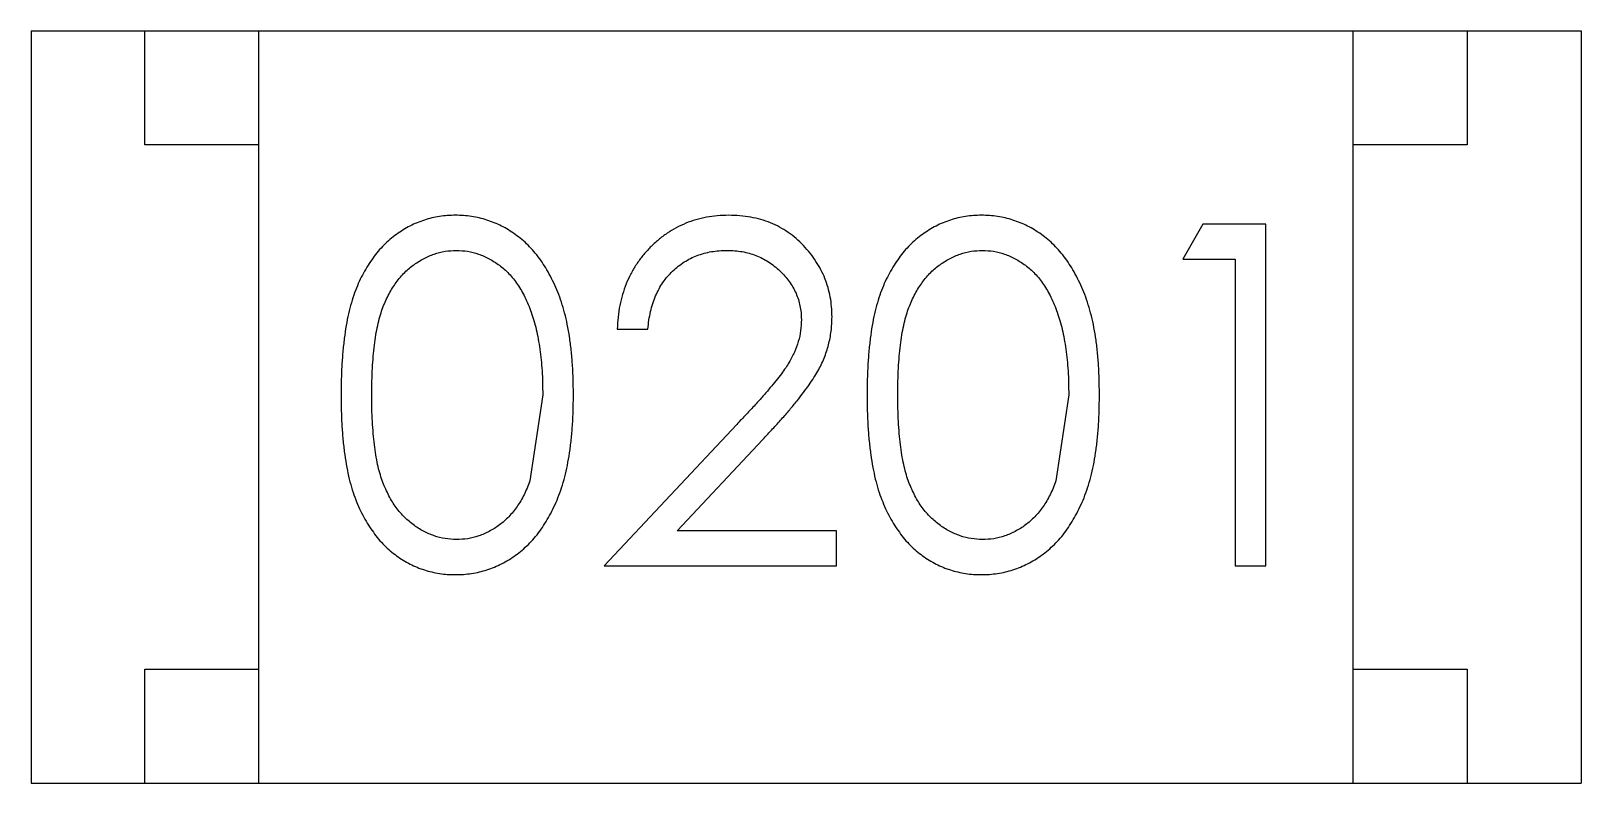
# Model space of a CAD drawing. Header units: inches. Extents: x -190 to 160, y -110 to 38.
# Drawn here: x 47.937 to 48.617, y -52.524 to -52.194 of the extents above; entities that cross this region are included whole.
import ezdxf

# ---------------------------------------------------------------- set-up
doc = ezdxf.new("R2010")
doc.units = ezdxf.units.IN
doc.header["$LTSCALE"] = 1.21
doc.header["$MEASUREMENT"] = 0
doc.layers.get('0').update_dxf_attribs({"linetype": 'CONTINUOUS'})

msp = doc.modelspace()

# ---------------------------------------------------------------- linework, layer by layer
at = {"color": 7, "linetype": 'Continuous'}
for p, q in [((47.93734, -52.19367), (47.93734, -52.52367)), ((47.93734, -52.19367), (48.61734, -52.19367)), ((47.98734, -52.24367), (47.98734, -52.19367)), ((48.03734, -52.52367), (48.03734, -52.19367)), ((48.51734, -52.52367), (48.51734, -52.19367)), ((48.56734, -52.19367), (48.56734, -52.24367)), ((48.61734, -52.19367), (48.61734, -52.52367)), ((48.03734, -52.24367), (47.98734, -52.24367)), ((48.56734, -52.24367), (48.51734, -52.24367)), ((48.45141, -52.27839), (48.44261, -52.29378)), ((48.47914, -52.27839), (48.45141, -52.27839)), ((48.47914, -52.42839), (48.47914, -52.27839)), ((48.44261, -52.29378), (48.46568, -52.29378)), ((48.46568, -52.29378), (48.46568, -52.42839)), ((48.19453, -52.32454), (48.20799, -52.32454)), ((48.16184, -52.35339), (48.15616, -52.3911)), ((48.39261, -52.35339), (48.38693, -52.3911)), ((48.24693, -52.36631), (48.18876, -52.42839)), ((48.22088, -52.41301), (48.25841, -52.37295)), ((48.29068, -52.41301), (48.22088, -52.41301)), ((48.29068, -52.42839), (48.29068, -52.41301)), ((48.18876, -52.42839), (48.29068, -52.42839)), ((48.46568, -52.42839), (48.47914, -52.42839)), ((47.98734, -52.52367), (47.98734, -52.47367)), ((47.98734, -52.47367), (48.03734, -52.47367)), ((48.51734, -52.47367), (48.56734, -52.47367)), ((48.56734, -52.47367), (48.56734, -52.52367)), ((47.93734, -52.52367), (48.61734, -52.52367))]:
    msp.add_line(p, q, dxfattribs=at)
for points, knots in [([(48.12353, -52.27454), (48.12234, -52.27456), (48.12001, -52.2746), (48.11655, -52.27501), (48.11319, -52.27566), (48.1099, -52.27662), (48.10668, -52.27777), (48.10356, -52.27923), (48.10054, -52.28095), (48.09758, -52.2829), (48.09477, -52.28512), (48.0921, -52.28756), (48.08964, -52.29029), (48.08731, -52.29324), (48.08517, -52.29646), (48.08313, -52.29989), (48.08131, -52.3036), (48.07964, -52.30757), (48.07816, -52.31187), (48.07688, -52.31657), (48.07576, -52.32168), (48.07492, -52.32722), (48.07423, -52.33319), (48.07372, -52.33957), (48.07342, -52.34638), (48.07339, -52.35105), (48.07338, -52.35345)], [0, 0, 0, 0, 0.033742, 0.066533, 0.099153, 0.13154, 0.164087, 0.196563, 0.229707, 0.263315, 0.297504, 0.331686, 0.366482, 0.4021, 0.438958, 0.476748, 0.515985, 0.556589, 0.599519, 0.645765, 0.695487, 0.748721, 0.805687, 0.866754, 0.931405, 1, 1, 1, 1]), ([(48.1753, -52.35345), (48.17527, -52.35115), (48.17522, -52.34666), (48.17493, -52.34009), (48.17439, -52.33389), (48.17365, -52.32804), (48.17269, -52.32257), (48.17154, -52.31744), (48.17011, -52.31269), (48.16853, -52.30827), (48.1667, -52.30419), (48.1648, -52.30034), (48.16267, -52.2968), (48.16044, -52.29348), (48.15801, -52.29046), (48.15545, -52.28768), (48.15273, -52.28516), (48.14985, -52.28293), (48.14688, -52.28094), (48.14379, -52.27924), (48.14062, -52.27777), (48.13736, -52.27661), (48.13403, -52.27567), (48.1306, -52.27501), (48.12709, -52.27461), (48.12472, -52.27457), (48.12353, -52.27454)], [0, 0, 0, 0, 0.065278, 0.127205, 0.186168, 0.241675, 0.294115, 0.343609, 0.390387, 0.434463, 0.476646, 0.517002, 0.555936, 0.593716, 0.630057, 0.665601, 0.700745, 0.734917, 0.768681, 0.802087, 0.834849, 0.867433, 0.900138, 0.932806, 0.966212, 1, 1, 1, 1]), ([(48.24345, -52.27454), (48.24177, -52.27458), (48.23848, -52.27465), (48.23365, -52.27533), (48.22902, -52.27645), (48.22459, -52.27797), (48.22038, -52.27999), (48.21636, -52.2824), (48.21254, -52.28526), (48.20899, -52.28856), (48.20572, -52.29217), (48.20284, -52.29607), (48.20041, -52.30023), (48.19838, -52.30463), (48.19675, -52.30925), (48.1956, -52.31414), (48.19479, -52.31925), (48.19462, -52.32276), (48.19453, -52.32454)], [0, 0, 0, 0, 0.06445, 0.126725, 0.187421, 0.247417, 0.306749, 0.366595, 0.427749, 0.490235, 0.553031, 0.614805, 0.676505, 0.738096, 0.801021, 0.864897, 0.931209, 1, 1, 1, 1]), ([(48.28876, -52.31914), (48.28872, -52.31765), (48.28863, -52.31473), (48.28806, -52.31042), (48.28705, -52.30627), (48.28572, -52.30225), (48.28391, -52.29841), (48.28174, -52.29471), (48.27921, -52.29114), (48.27627, -52.28778), (48.27307, -52.28465), (48.26952, -52.28198), (48.26577, -52.27967), (48.26179, -52.27775), (48.25753, -52.27633), (48.25304, -52.27531), (48.24832, -52.27466), (48.24509, -52.27458), (48.24345, -52.27454)], [0, 0, 0, 0, 0.06271, 0.123347, 0.183401, 0.242828, 0.302097, 0.36242, 0.423725, 0.487032, 0.550491, 0.612709, 0.674265, 0.73617, 0.799211, 0.863483, 0.930525, 1, 1, 1, 1]), ([(48.3543, -52.27454), (48.35311, -52.27456), (48.35078, -52.2746), (48.34732, -52.27501), (48.34395, -52.27566), (48.34067, -52.27662), (48.33745, -52.27777), (48.33433, -52.27923), (48.3313, -52.28095), (48.32835, -52.2829), (48.32554, -52.28512), (48.32287, -52.28756), (48.32041, -52.29029), (48.31808, -52.29324), (48.31594, -52.29646), (48.3139, -52.29989), (48.31208, -52.3036), (48.31041, -52.30757), (48.30893, -52.31187), (48.30765, -52.31657), (48.30653, -52.32168), (48.30569, -52.32722), (48.30499, -52.33319), (48.30449, -52.33957), (48.30419, -52.34638), (48.30416, -52.35105), (48.30414, -52.35345)], [0, 0, 0, 0, 0.033742, 0.066533, 0.099153, 0.13154, 0.164087, 0.196563, 0.229707, 0.263315, 0.297504, 0.331686, 0.366482, 0.4021, 0.438958, 0.476748, 0.515985, 0.556589, 0.599519, 0.645765, 0.695487, 0.748721, 0.805687, 0.866754, 0.931405, 1, 1, 1, 1]), ([(48.40607, -52.35345), (48.40604, -52.35115), (48.40599, -52.34666), (48.4057, -52.34009), (48.40516, -52.33389), (48.40442, -52.32804), (48.40346, -52.32257), (48.4023, -52.31744), (48.40088, -52.31269), (48.3993, -52.30827), (48.39747, -52.30419), (48.39556, -52.30034), (48.39344, -52.2968), (48.39121, -52.29348), (48.38878, -52.29046), (48.38622, -52.28768), (48.3835, -52.28516), (48.38062, -52.28293), (48.37765, -52.28094), (48.37456, -52.27924), (48.37139, -52.27777), (48.36813, -52.27661), (48.36479, -52.27567), (48.36137, -52.27501), (48.35786, -52.27461), (48.35549, -52.27457), (48.3543, -52.27454)], [0, 0, 0, 0, 0.065278, 0.127205, 0.186168, 0.241675, 0.294115, 0.343609, 0.390387, 0.434463, 0.476646, 0.517002, 0.555936, 0.593716, 0.630057, 0.665601, 0.700745, 0.734917, 0.768681, 0.802087, 0.834849, 0.867433, 0.900138, 0.932806, 0.966212, 1, 1, 1, 1]), ([(48.08684, -52.35339), (48.08684, -52.35138), (48.08685, -52.34747), (48.08711, -52.34181), (48.08745, -52.33653), (48.08798, -52.33163), (48.08857, -52.3271), (48.0894, -52.32296), (48.09031, -52.3192), (48.0914, -52.31579), (48.09265, -52.31268), (48.094, -52.30977), (48.0955, -52.30707), (48.09713, -52.30457), (48.09888, -52.30223), (48.10077, -52.30011), (48.10279, -52.29816), (48.10565, -52.29592), (48.10939, -52.29356), (48.11409, -52.29142), (48.119, -52.29019), (48.12232, -52.29002), (48.12398, -52.28993)], [0, 0, 0, 0, 0.073302, 0.142286, 0.206253, 0.266017, 0.321612, 0.372532, 0.419497, 0.462398, 0.502825, 0.541489, 0.579034, 0.615143, 0.650298, 0.684912, 0.718701, 0.752189, 0.817245, 0.879117, 0.939613, 1, 1, 1, 1]), ([(48.12398, -52.28993), (48.12562, -52.29002), (48.1289, -52.29019), (48.13375, -52.29142), (48.13842, -52.29357), (48.14217, -52.29591), (48.14503, -52.2982), (48.14707, -52.30021), (48.14903, -52.30242), (48.15083, -52.30491), (48.15252, -52.30762), (48.15407, -52.31057), (48.15553, -52.31375), (48.15685, -52.31717), (48.158, -52.32084), (48.15908, -52.32474), (48.15988, -52.32892), (48.16063, -52.33332), (48.16114, -52.33799), (48.16159, -52.3429), (48.16177, -52.34806), (48.16181, -52.35159), (48.16184, -52.35339)], [0, 0, 0, 0, 0.059689, 0.119507, 0.181075, 0.246162, 0.279894, 0.314468, 0.350403, 0.387474, 0.426147, 0.466624, 0.508745, 0.553328, 0.600058, 0.649177, 0.700552, 0.754894, 0.811825, 0.871514, 0.934319, 1, 1, 1, 1]), ([(48.20799, -52.32454), (48.20812, -52.32321), (48.20837, -52.3206), (48.20911, -52.31683), (48.21005, -52.31328), (48.21129, -52.30995), (48.2128, -52.30687), (48.21454, -52.30401), (48.21653, -52.30137), (48.2188, -52.299), (48.22126, -52.29687), (48.22388, -52.295), (48.22666, -52.29342), (48.22959, -52.29216), (48.23267, -52.29117), (48.2359, -52.29044), (48.23928, -52.29002), (48.24158, -52.28996), (48.24276, -52.28993)], [0, 0, 0, 0, 0.073648, 0.143686, 0.210962, 0.275557, 0.338064, 0.399311, 0.4594, 0.51934, 0.579024, 0.637809, 0.695959, 0.754122, 0.813113, 0.873453, 0.935561, 1, 1, 1, 1]), ([(48.24276, -52.28993), (48.24388, -52.28996), (48.24608, -52.29002), (48.24931, -52.29045), (48.25241, -52.29114), (48.25538, -52.29213), (48.25822, -52.2934), (48.26092, -52.29494), (48.26348, -52.29679), (48.26589, -52.29888), (48.2681, -52.30115), (48.27, -52.30358), (48.27165, -52.3061), (48.273, -52.30873), (48.27403, -52.31149), (48.27474, -52.31434), (48.27522, -52.3173), (48.27527, -52.31931), (48.2753, -52.32034)], [0, 0, 0, 0, 0.068027, 0.133505, 0.19695, 0.26027, 0.322741, 0.384982, 0.448465, 0.513424, 0.578224, 0.640011, 0.700094, 0.760067, 0.819012, 0.877878, 0.938035, 1, 1, 1, 1]), ([(48.31761, -52.35339), (48.31761, -52.35138), (48.31762, -52.34747), (48.31788, -52.34181), (48.31822, -52.33653), (48.31875, -52.33163), (48.31934, -52.3271), (48.32017, -52.32296), (48.32108, -52.3192), (48.32217, -52.31579), (48.32342, -52.31268), (48.32477, -52.30977), (48.32627, -52.30707), (48.3279, -52.30457), (48.32964, -52.30223), (48.33154, -52.30011), (48.33355, -52.29816), (48.33642, -52.29592), (48.34016, -52.29356), (48.34486, -52.29142), (48.34977, -52.29019), (48.35309, -52.29002), (48.35475, -52.28993)], [0, 0, 0, 0, 0.073302, 0.142286, 0.206253, 0.266017, 0.321612, 0.372532, 0.419497, 0.462398, 0.502825, 0.541489, 0.579034, 0.615143, 0.650298, 0.684912, 0.718701, 0.752189, 0.817245, 0.879117, 0.939613, 1, 1, 1, 1]), ([(48.35475, -52.28993), (48.35639, -52.29002), (48.35967, -52.29019), (48.36452, -52.29142), (48.36919, -52.29357), (48.37293, -52.29591), (48.3758, -52.2982), (48.37784, -52.30021), (48.3798, -52.30242), (48.3816, -52.30491), (48.38329, -52.30762), (48.38484, -52.31057), (48.3863, -52.31375), (48.38762, -52.31717), (48.38877, -52.32084), (48.38985, -52.32474), (48.39065, -52.32892), (48.3914, -52.33332), (48.39191, -52.33799), (48.39236, -52.3429), (48.39254, -52.34806), (48.39258, -52.35159), (48.39261, -52.35339)], [0, 0, 0, 0, 0.059689, 0.119507, 0.181075, 0.246162, 0.279894, 0.314468, 0.350403, 0.387474, 0.426147, 0.466624, 0.508745, 0.553328, 0.600058, 0.649177, 0.700552, 0.754894, 0.811825, 0.871514, 0.934319, 1, 1, 1, 1]), ([(48.25841, -52.37295), (48.25985, -52.37141), (48.26262, -52.36844), (48.26657, -52.36409), (48.27013, -52.35996), (48.27332, -52.35608), (48.27618, -52.35246), (48.27864, -52.34907), (48.28074, -52.34592), (48.28308, -52.3421), (48.28539, -52.33735), (48.28731, -52.33145), (48.28854, -52.32537), (48.28869, -52.32123), (48.28876, -52.31914)], [0, 0, 0, 0, 0.09953, 0.192079, 0.277712, 0.357454, 0.429648, 0.495771, 0.555538, 0.608657, 0.707578, 0.804328, 0.901298, 1, 1, 1, 1]), ([(48.2753, -52.32034), (48.27524, -52.32197), (48.27511, -52.3252), (48.27407, -52.32999), (48.27237, -52.33464), (48.27039, -52.33845), (48.26835, -52.34156), (48.26646, -52.34425), (48.26411, -52.34718), (48.26146, -52.35046), (48.25837, -52.354), (48.25492, -52.35785), (48.25107, -52.36199), (48.24835, -52.36483), (48.24693, -52.36631)], [0, 0, 0, 0, 0.088014, 0.174976, 0.2638, 0.355443, 0.406413, 0.465519, 0.533076, 0.609353, 0.693899, 0.787171, 0.889197, 1, 1, 1, 1]), ([(48.07338, -52.35345), (48.07339, -52.35583), (48.07342, -52.36048), (48.07372, -52.36724), (48.07422, -52.3736), (48.07494, -52.37954), (48.07584, -52.38507), (48.07689, -52.39022), (48.07822, -52.39494), (48.07973, -52.39928), (48.08143, -52.40328), (48.08329, -52.407), (48.0853, -52.41047), (48.08748, -52.41367), (48.08978, -52.41664), (48.09225, -52.41937), (48.09491, -52.4218), (48.0977, -52.424), (48.10062, -52.42592), (48.10364, -52.42761), (48.10673, -52.42907), (48.10993, -52.4302), (48.1132, -52.43111), (48.11655, -52.43177), (48.12001, -52.43218), (48.12234, -52.43222), (48.12353, -52.43224)], [0, 0, 0, 0, 0.068113, 0.132564, 0.193427, 0.250218, 0.303569, 0.353576, 0.400235, 0.443586, 0.484619, 0.524292, 0.56238, 0.599049, 0.63494, 0.669782, 0.704009, 0.737842, 0.771098, 0.803896, 0.836415, 0.868639, 0.900715, 0.933378, 0.966213, 1, 1, 1, 1]), ([(48.12398, -52.41685), (48.12233, -52.41677), (48.11902, -52.4166), (48.11415, -52.4153), (48.10941, -52.41323), (48.10564, -52.41085), (48.10279, -52.40855), (48.10073, -52.40663), (48.09885, -52.40448), (48.09707, -52.40217), (48.09544, -52.39966), (48.09398, -52.39694), (48.09262, -52.39404), (48.09137, -52.39093), (48.09028, -52.38752), (48.08936, -52.38375), (48.0886, -52.37961), (48.08792, -52.3751), (48.08747, -52.3702), (48.08711, -52.36493), (48.08685, -52.35928), (48.08684, -52.35539), (48.08684, -52.35339)], [0, 0, 0, 0, 0.060034, 0.120278, 0.182348, 0.247919, 0.281641, 0.315701, 0.350322, 0.385703, 0.421819, 0.459196, 0.497866, 0.538301, 0.58121, 0.628183, 0.679403, 0.734699, 0.794074, 0.858416, 0.927049, 1, 1, 1, 1]), ([(48.12353, -52.43224), (48.12472, -52.43222), (48.12709, -52.43218), (48.13061, -52.43173), (48.13405, -52.43109), (48.13739, -52.43015), (48.14065, -52.42893), (48.14385, -52.4275), (48.14694, -52.42574), (48.14995, -52.42376), (48.15284, -52.42151), (48.15557, -52.41897), (48.15817, -52.41621), (48.16058, -52.41315), (48.16283, -52.40985), (48.1649, -52.40628), (48.16683, -52.40248), (48.1686, -52.39841), (48.17023, -52.39403), (48.17154, -52.38928), (48.17272, -52.38419), (48.17368, -52.37874), (48.17438, -52.37292), (48.17493, -52.36675), (48.17522, -52.36021), (48.17527, -52.35574), (48.1753, -52.35345)], [0, 0, 0, 0, 0.033824, 0.067298, 0.10028, 0.133019, 0.165736, 0.198792, 0.232372, 0.266409, 0.301016, 0.336196, 0.371972, 0.408574, 0.446394, 0.485225, 0.525372, 0.567224, 0.611081, 0.65775, 0.70702, 0.759235, 0.814484, 0.873227, 0.934937, 1, 1, 1, 1]), ([(48.30414, -52.35345), (48.30416, -52.35583), (48.30419, -52.36048), (48.30449, -52.36724), (48.30499, -52.3736), (48.30571, -52.37954), (48.30661, -52.38507), (48.30766, -52.39022), (48.30899, -52.39494), (48.3105, -52.39928), (48.3122, -52.40328), (48.31406, -52.407), (48.31607, -52.41047), (48.31825, -52.41367), (48.32055, -52.41664), (48.32302, -52.41937), (48.32568, -52.4218), (48.32847, -52.424), (48.33139, -52.42592), (48.33441, -52.42761), (48.3375, -52.42907), (48.3407, -52.4302), (48.34397, -52.43111), (48.34732, -52.43177), (48.35078, -52.43218), (48.35311, -52.43222), (48.3543, -52.43224)], [0, 0, 0, 0, 0.068113, 0.132564, 0.193427, 0.250218, 0.303569, 0.353576, 0.400235, 0.443586, 0.484619, 0.524292, 0.56238, 0.599049, 0.63494, 0.669782, 0.704009, 0.737842, 0.771098, 0.803896, 0.836415, 0.868639, 0.900715, 0.933378, 0.966213, 1, 1, 1, 1]), ([(48.35475, -52.41685), (48.3531, -52.41677), (48.34979, -52.4166), (48.34492, -52.4153), (48.34018, -52.41323), (48.33641, -52.41085), (48.33356, -52.40855), (48.3315, -52.40663), (48.32962, -52.40448), (48.32784, -52.40217), (48.32621, -52.39966), (48.32475, -52.39694), (48.32339, -52.39404), (48.32214, -52.39093), (48.32105, -52.38752), (48.32013, -52.38375), (48.31937, -52.37961), (48.31869, -52.3751), (48.31823, -52.3702), (48.31788, -52.36493), (48.31762, -52.35928), (48.31761, -52.35539), (48.31761, -52.35339)], [0, 0, 0, 0, 0.060034, 0.120278, 0.182348, 0.247919, 0.281641, 0.315701, 0.350322, 0.385703, 0.421819, 0.459196, 0.497866, 0.538301, 0.58121, 0.628183, 0.679403, 0.734699, 0.794074, 0.858416, 0.927049, 1, 1, 1, 1]), ([(48.3543, -52.43224), (48.35549, -52.43222), (48.35786, -52.43218), (48.36138, -52.43173), (48.36481, -52.43109), (48.36816, -52.43015), (48.37142, -52.42893), (48.37462, -52.4275), (48.37771, -52.42574), (48.38072, -52.42376), (48.38361, -52.42151), (48.38634, -52.41897), (48.38894, -52.41621), (48.39135, -52.41315), (48.3936, -52.40985), (48.39567, -52.40628), (48.3976, -52.40248), (48.39937, -52.39841), (48.40099, -52.39403), (48.40231, -52.38928), (48.40349, -52.38419), (48.40445, -52.37874), (48.40515, -52.37292), (48.4057, -52.36675), (48.40599, -52.36021), (48.40604, -52.35574), (48.40607, -52.35345)], [0, 0, 0, 0, 0.033824, 0.067298, 0.10028, 0.133019, 0.165736, 0.198792, 0.232372, 0.266409, 0.301016, 0.336196, 0.371972, 0.408574, 0.446394, 0.485225, 0.525372, 0.567224, 0.611081, 0.65775, 0.70702, 0.759235, 0.814484, 0.873227, 0.934937, 1, 1, 1, 1]), ([(48.15616, -52.3911), (48.15577, -52.39215), (48.15501, -52.3942), (48.15368, -52.39713), (48.15222, -52.39985), (48.15061, -52.40237), (48.14886, -52.40468), (48.14702, -52.40683), (48.14501, -52.40874), (48.1422, -52.41098), (48.13851, -52.41334), (48.13381, -52.41533), (48.12896, -52.41665), (48.12564, -52.41678), (48.12398, -52.41685)], [0, 0, 0, 0, 0.075949, 0.148549, 0.218996, 0.286119, 0.351826, 0.416074, 0.478265, 0.540325, 0.660405, 0.774606, 0.887187, 1, 1, 1, 1]), ([(48.38693, -52.3911), (48.38654, -52.39215), (48.38578, -52.3942), (48.38445, -52.39713), (48.38299, -52.39985), (48.38138, -52.40237), (48.37963, -52.40468), (48.37779, -52.40683), (48.37578, -52.40874), (48.37297, -52.41098), (48.36928, -52.41334), (48.36457, -52.41533), (48.35973, -52.41665), (48.35641, -52.41678), (48.35475, -52.41685)], [0, 0, 0, 0, 0.075949, 0.148549, 0.218996, 0.286119, 0.351826, 0.416074, 0.478265, 0.540325, 0.660405, 0.774606, 0.887187, 1, 1, 1, 1])]:
    msp.add_open_spline(points, degree=3, knots=knots, dxfattribs=at)

doc.saveas('drawing.dxf')
